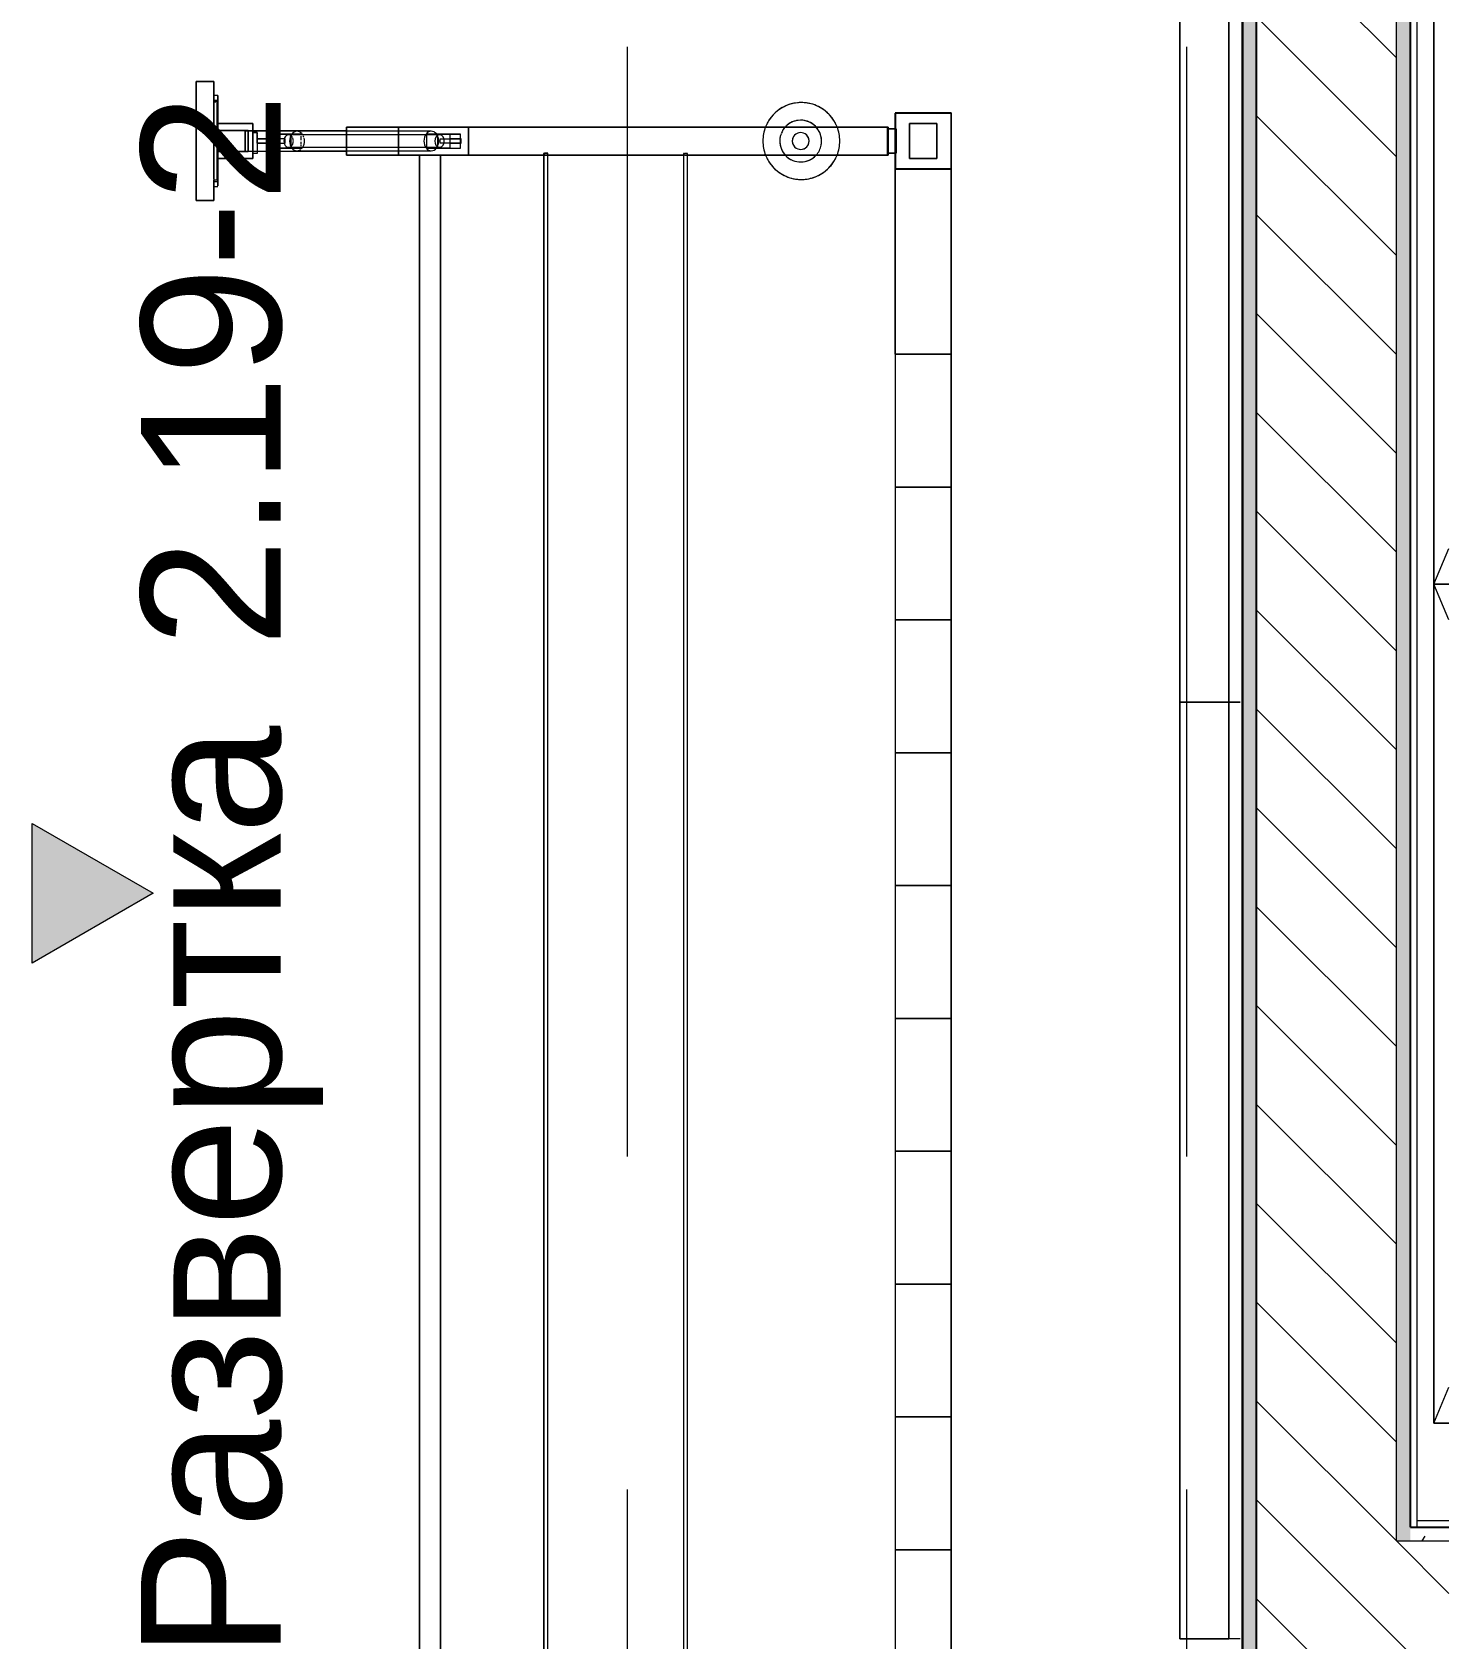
# Model space of a CAD drawing. Header units: millimetres. Extents: x 855 to 80408, y -1987 to 27400.
# Drawn here: x 34170 to 36197, y 18660 to 20958 of the extents above; entities that cross this region are included whole.
import ezdxf

# ---------------------------------------------------------------- set-up
doc = ezdxf.new("R2010")
doc.units = ezdxf.units.MM
doc.linetypes.add('Осевая', pattern=[3175, 635, -476.25, 1587.5, -476.25])
for name, color, linetype, lineweight in [('0-1', 7, 'Continuous', 9), ('A-WALL', 7, 'Continuous', 9), ('G-ANNO-SYMB', 7, 'Continuous', 9), ('I-WALL', 7, 'Continuous', 9), ('Оси-2', 7, 'Осевая', 9)]:
    doc.layers.add(name, color=color, linetype=linetype, lineweight=lineweight)
for name, color, linetype, lineweight, true_color in [('A-WALL-1', 7, 'Continuous', 25, 0x3c3c3c), ('A-WALL-FNSH-2', 7, 'Continuous', 13, 0x3c3c3c), ('I-FURN-1', 7, 'Continuous', 9, 0xf0f0f0)]:
    doc.layers.add(name, color=color, linetype=linetype, lineweight=lineweight, true_color=true_color)
doc.styles.add('Arial_1', font='arial.ttf', dxfattribs={"height": 200})
pattern_1 = [(135, (-30638.25, 0), (-70.71068, -70.71068), [])]
pattern_2 = [(0, (-30638.255, 0), (121.92, 30.48), [10.058, -81.382, 10.058, -81.382, -487.68]), (0, (-30638.255, 0), (121.92, 30.48), [-182.88, 10.058, -172.822, 10.058, -81.382, -213.36]), (0, (-30638.255, 0), (121.92, 30.48), [-457.2, 10.058, -50.902, 10.058, -142.342]), (120, (-30592.535, 15.24), (-87.356454, 90.345817), [10.058, -81.382, 10.058, -81.382, -487.68]), (120, (-30592.535, 15.24), (-87.356454, 90.345817), [-182.88, 10.058, -172.822, 10.058, -81.382, -213.36]), (120, (-30592.535, 15.24), (-87.356454, 90.345817), [-457.2, 10.058, -50.902, 10.058, -142.342]), (240, (-30577.295, 76.2), (-34.563546, -120.825817), [10.058, -81.382, 10.058, -81.382, -487.68]), (240, (-30577.295, 76.2), (-34.563546, -120.825817), [-182.88, 10.058, -172.822, 10.058, -81.382, -213.36]), (240, (-30577.295, 76.2), (-34.563546, -120.825817), [-457.2, 10.058, -50.902, 10.058, -142.342])]

# ---------------------------------------------------------------- blocks, each defined once
blk = doc.blocks.new('Шкаф параметрический - 1_37-26355741-План разверток пом_ 2_19_1_ Этаж 2')
at = {"layer": 'I-FURN-1'}
for p, q in [((0, 500), (51.2, 478.7)), ((1200, 500), (0, 500)), ((0, 500), (0, 478.7)), ((0, 478.7), (0, 500)), ((0, 500), (1200, 500)), ((1148.8, 478.7), (1200, 500)), ((1200, 478.7), (1200, 500)), ((1200, 500), (1200, 478.7))]:
    blk.add_line(p, q, dxfattribs=at)
blk = doc.blocks.new('Sports-Recreation_Goals-Nets_Unisport_Handball-goal-with-gas-springs - 5_26-26427024-План разверток пом_ 2_19_1_ Этаж 2')
at = {"layer": '0-1'}
for p, q in [((1475, -25), (1475, -31)), ((1475, -25), (1475, -31)), ((1484.4, -25), (1484.4, -30)), ((1484.4, -25), (1484.4, -30)), ((1595.4, -30), (1595.4, -25)), ((1595.4, -30), (1595.4, -25)), ((1605, -31), (1605, -25)), ((1605, -31), (1605, -25)), ((1531, -132.1), (1531, -289.4)), ((1537, -126.9), (1543, -126.9)), ((1549, -289.4), (1549, -132.1)), ((1526, -144.1), (1526, -289.4)), ((1554, -289.4), (1554, -144.1)), ((1526, -289.4), (1526, -336.2)), ((1531, -289.4), (1531, -348)), ((1549, -348), (1549, -289.4)), ((1554, -336.2), (1554, -289.4)), ((1520, -496.9), (-1520, -496.9)), ((1520, -497), (-1520, -497)), ((-1520, -502.9), (1520, -502.9)), ((-1520, -503), (1520, -503)), ((1522.2, -496.9), (1520, -496.9)), ((1522.5, -497), (1520, -497)), ((1520, -502.9), (1522.2, -502.9)), ((1520, -503), (1522.5, -503)), ((1520, -696.9), (-1520, -696.9)), ((-1520, -702.9), (1520, -702.9)), ((1522.2, -696.9), (1520, -696.9)), ((1520, -702.9), (1522.2, -702.9))]:
    blk.add_line(p, q, dxfattribs=at)
at = {"layer": 'I-FURN-1'}
for p, q in [((1455, -25), (1455, 0)), ((1455, 0), (1455, -25)), ((1455, 0), (1625, 0)), ((1625, 0), (1455, 0)), ((1625, 0), (1625, -25)), ((1625, -25), (1625, 0)), ((1625, -25), (1455, -25)), ((1455, -25), (1481.8, -25)), ((1481.8, -31), (1475.8, -31)), ((1475.8, -31), (1481.8, -31)), ((1481.8, -31), (1475.8, -31)), ((1475.8, -31), (1481.8, -31)), ((1475.8, -31), (1475.8, -31)), ((1481.8, -25), (1484.7, -25)), ((1481.8, -27.2), (1481.8, -25)), ((1481.8, -31), (1481.8, -25)), ((1481.8, -25), (1481.8, -25)), ((1484.7, -25), (1481.8, -25)), ((1481.8, -25), (1484.7, -25)), ((1481.8, -27.2), (1481.8, -25)), ((1481.8, -27.2), (1481.8, -25)), ((1481.8, -25), (1481.8, -25)), ((1484.7, -25), (1481.8, -25)), ((1481.8, -25), (1484.7, -25)), ((1481.8, -29.1), (1481.8, -27.2)), ((1481.8, -29.1), (1481.8, -27.2)), ((1481.8, -29.1), (1481.8, -27.2)), ((1481.8, -31), (1481.8, -29.1)), ((1481.8, -31), (1481.8, -29.1)), ((1481.8, -31), (1481.8, -29.1)), ((1514.9, -31), (1481.8, -31)), ((1481.8, -31), (1514.9, -31)), ((1514.9, -31), (1481.8, -31)), ((1481.8, -31), (1514.9, -31)), ((1484.4, -30), (1485.8, -30)), ((1485.8, -30), (1484.4, -30)), ((1484.4, -30), (1484.4, -30)), ((1485.8, -30), (1484.4, -30)), ((1484.4, -30), (1524.6, -30)), ((1484.4, -30), (1484.4, -30)), ((1485.8, -25), (1594, -25)), ((1594, -25), (1485.8, -25)), ((1485.8, -25), (1594, -25)), ((1594, -25), (1485.8, -25)), ((1515.8, -25), (1485.8, -25)), ((1485.8, -25), (1496.5, -25)), ((1485.8, -25), (1485.8, -25)), ((1539.9, -25), (1485.8, -25)), ((1485.8, -25), (1539.9, -25)), ((1485.8, -25), (1485.8, -25)), ((1485.8, -25), (1594, -25)), ((1485.8, -30), (1496.5, -30)), ((1524.6, -30), (1485.8, -30)), ((1539.9, -30), (1485.8, -30)), ((1496.5, -25), (1515.8, -25)), ((1496.5, -30), (1515.8, -30)), ((1524.9, -31), (1514.9, -31)), ((1514.9, -31), (1524.9, -31)), ((1524.9, -31), (1514.9, -31)), ((1514.9, -31), (1524.9, -31)), ((1524.9, -31), (1514.9, -31)), ((1514.9, -31), (1524.9, -31)), ((1514.9, -31), (1514.9, -81)), ((1514.9, -81), (1514.9, -31)), ((1539.9, -25), (1515.8, -25)), ((1515.8, -25), (1539.9, -25)), ((1515.8, -30), (1524.6, -30)), ((1524.6, -30), (1539.9, -30)), ((1539.9, -30), (1524.6, -30)), ((1524.6, -30), (1539.9, -30)), ((1554.9, -30), (1524.9, -30)), ((1524.9, -30), (1554.9, -30)), ((1524.9, -30), (1524.9, -74)), ((1524.9, -74), (1524.9, -30)), ((1554.9, -30), (1524.9, -30)), ((1524.9, -30), (1554.9, -30)), ((1524.9, -31), (1524.9, -74)), ((1524.9, -74), (1524.9, -31)), ((1554.9, -31), (1524.9, -31)), ((1524.9, -31), (1554.9, -31)), ((1554.9, -31), (1524.9, -31)), ((1524.9, -31), (1554.9, -31)), ((1554.9, -31), (1524.9, -31)), ((1524.9, -31), (1554.9, -31)), ((1539.9, -25), (1564, -25)), ((1564, -25), (1539.9, -25)), ((1539.9, -25), (1594, -25)), ((1583.3, -25), (1539.9, -25)), ((1555.2, -30), (1539.9, -30)), ((1539.9, -30), (1555.2, -30)), ((1555.2, -30), (1539.9, -30)), ((1539.9, -30), (1594, -30)), ((1554.9, -74), (1554.9, -30)), ((1554.9, -30), (1554.9, -74)), ((1554.9, -74), (1554.9, -31)), ((1554.9, -31), (1554.9, -74)), ((1564.9, -31), (1554.9, -31)), ((1554.9, -31), (1564.9, -31)), ((1564.9, -31), (1554.9, -31)), ((1554.9, -31), (1564.9, -31)), ((1564.9, -31), (1554.9, -31)), ((1554.9, -31), (1564.9, -31)), ((1564, -30), (1555.2, -30)), ((1555.2, -30), (1594, -30)), ((1594, -30), (1555.2, -30)), ((1564, -25), (1594, -25)), ((1594, -25), (1564, -25)), ((1594, -30), (1564, -30)), ((1598.2, -31), (1564.9, -31)), ((1564.9, -31), (1598.2, -31)), ((1598.2, -31), (1564.9, -31)), ((1564.9, -31), (1598.2, -31)), ((1564.9, -81), (1564.9, -31)), ((1564.9, -31), (1564.9, -81)), ((1594, -25), (1583.3, -25)), ((1594, -25), (1598.2, -25)), ((1598.2, -25), (1594, -25)), ((1594, -25), (1598.2, -25)), ((1598.2, -25), (1594, -25)), ((1594, -25), (1594, -25)), ((1594, -25), (1600.7, -25)), ((1594, -30), (1594, -30)), ((1598.2, -31), (1598.2, -25)), ((1598.2, -25), (1601.1, -25)), ((1605, -25), (1598.2, -25)), ((1598.2, -25), (1598.2, -31)), ((1598.2, -31), (1598.2, -25)), ((1598.2, -25), (1601.1, -25)), ((1601.1, -25), (1598.2, -25)), ((1598.2, -25), (1598.2, -31)), ((1603.2, -31), (1598.2, -31)), ((1598.2, -31), (1605, -31)), ((1603.2, -31), (1598.2, -31)), ((1598.2, -31), (1603.2, -31)), ((1600.7, -25), (1625, -25)), ((1601.1, -25), (1605, -25)), ((1601.1, -25), (1605, -25)), ((1603.2, -25), (1601.1, -25)), ((1605, -25), (1603.2, -25)), ((1605, -31), (1603.2, -31)), ((1605, -31), (1603.2, -31)), ((1603.2, -31), (1605, -31)), ((1514.9, -81), (1522, -81)), ((1525.3, -81), (1514.9, -81)), ((1522, -80.9), (1524.9, -80.9)), ((1522, -80.9), (1525, -80.9)), ((1522, -86.9), (1522, -81)), ((1522, -86.9), (1522, -81)), ((1522, -81), (1525.3, -81)), ((1524.9, -86.9), (1522, -86.9)), ((1525, -86.9), (1522, -86.9)), ((1554.9, -74), (1524.9, -74)), ((1525, -80.9), (1528.5, -80.9)), ((1525, -80.9), (1528.8, -80.9)), ((1531.4, -86.9), (1525, -86.9)), ((1528.8, -86.9), (1525, -86.9)), ((1554.5, -70), (1525.3, -70)), ((1525.3, -70), (1554.5, -70)), ((1554.5, -70), (1525.3, -70)), ((1525.3, -70), (1554.5, -70)), ((1525.3, -70), (1525.3, -74)), ((1525.3, -70), (1525.3, -74)), ((1525.3, -70), (1525.3, -74)), ((1525.3, -70), (1525.3, -74)), ((1525.3, -74), (1554.5, -74)), ((1525.3, -74), (1554.5, -74)), ((1554.5, -74), (1525.3, -74)), ((1525.3, -74), (1525.3, -214.9)), ((1525.3, -74), (1525.3, -214.9)), ((1525.3, -74), (1525.3, -81)), ((1525.3, -74), (1525.3, -81)), ((1525.3, -81), (1525.3, -82.9)), ((1525.3, -81), (1525.3, -82.9)), ((1554.5, -81), (1525.3, -81)), ((1525.3, -84.1), (1525.3, -86.9)), ((1525.3, -84.1), (1525.3, -86.9)), ((1525.3, -86.9), (1525.3, -214.9)), ((1525.3, -86.9), (1525.3, -214.9)), ((1525.4, -81), (1528.8, -81)), ((1528.5, -80.9), (1549, -80.9)), ((1528.8, -80.9), (1537, -80.9)), ((1528.8, -81), (1548.6, -81)), ((1537, -86.9), (1528.8, -86.9)), ((1537, -86.9), (1531.4, -86.9)), ((1545.2, -80.9), (1537, -80.9)), ((1537, -86.9), (1552, -86.9)), ((1542.6, -86.9), (1537, -86.9)), ((1537, -86.9), (1543, -86.9)), ((1543, -86.9), (1537, -86.9)), ((1537, -86.9), (1537, -111.9)), ((1537, -102.2), (1537, -86.9)), ((1543, -111.9), (1543, -86.9)), ((1543, -86.9), (1543, -102.2)), ((1545.5, -86.9), (1543.1, -86.9)), ((1552, -80.9), (1545.2, -80.9)), ((1549, -86.9), (1545.5, -86.9)), ((1549.5, -81), (1552, -81)), ((1549.9, -80.9), (1552, -80.9)), ((1552, -86.9), (1549.9, -86.9)), ((1552, -86.9), (1552, -81)), ((1552, -81), (1552, -86.9)), ((1552, -81), (1554.5, -81)), ((1554.5, -74), (1554.5, -70)), ((1554.5, -70), (1554.5, -74)), ((1554.5, -74), (1554.5, -70)), ((1554.5, -70), (1554.5, -74)), ((1554.5, -214.9), (1554.5, -74)), ((1554.5, -74), (1554.5, -214.9)), ((1554.5, -81), (1554.5, -74)), ((1554.5, -74), (1554.5, -81)), ((1554.5, -214.9), (1554.5, -81)), ((1554.5, -81), (1554.5, -214.9)), ((1554.5, -81), (1564.9, -81)), ((1564.9, -81), (1554.5, -81)), ((1530, -135), (1530, -102.2)), ((1530, -102.2), (1530, -117.4)), ((1530, -102.2), (1537, -102.2)), ((1537, -111.9), (1537, -102.2)), ((1537, -102.2), (1543, -102.2)), ((1537, -111.9), (1537, -122.6)), ((1537, -111.9), (1537, -122.6)), ((1543, -102.2), (1543, -111.9)), ((1543, -102.2), (1550, -102.2)), ((1543, -126.9), (1543, -111.9)), ((1543, -122.6), (1543, -111.9)), ((1550, -117.4), (1550, -102.2)), ((1550, -102.2), (1550, -135)), ((1530, -117.4), (1530, -136.8)), ((1537, -117.4), (1530, -117.4)), ((1535.4, -135), (1530, -135)), ((1530, -135), (1530, -136.8)), ((1530, -136.8), (1530, -150.1)), ((1530, -136.8), (1530, -150.1)), ((1539.9, -135), (1535.8, -135)), ((1538.6, -117.4), (1537, -117.4)), ((1537, -122.6), (1537, -126.9)), ((1537, -122.6), (1537, -126.9)), ((1544.2, -135), (1540.1, -135)), ((1543, -117.4), (1541.6, -117.4)), ((1550, -117.4), (1543, -117.4)), ((1543, -126.9), (1543, -122.6)), ((1550, -135), (1544.6, -135)), ((1550, -136.8), (1550, -117.4)), ((1550, -135), (1550, -136.8)), ((1550, -136.8), (1550, -150.1)), ((1550, -150.1), (1550, -136.8)), ((1532.8, -150.1), (1534.8, -150.1)), ((1536, -150.1), (1539, -150.1)), ((1541, -150.1), (1543.9, -150.1)), ((1544.8, -150.1), (1546.8, -150.1)), ((1548.2, -150.1), (1550, -150.1)), ((1520, -289.4), (1520, -214.9)), ((1520, -214.9), (1525.3, -214.9)), ((1520, -214.9), (1525.3, -214.9)), ((1520, -214.9), (1520, -289.4)), ((1525.3, -214.9), (1520, -214.9)), ((1520, -214.9), (1560, -214.9)), ((1520, -214.9), (1520, -289.4)), ((1520, -989.9), (1520, -214.9)), ((1554.5, -214.9), (1525.3, -214.9)), ((1525.3, -214.9), (1554.5, -214.9)), ((1554.5, -214.9), (1525.3, -214.9)), ((1530.8, -214.9), (1527.8, -214.9)), ((1527.8, -214.9), (1530.8, -214.9)), ((1527.8, -214.9), (1530.8, -214.9)), ((1527.8, -214.9), (1530.8, -214.9)), ((1533.4, -214.9), (1531.9, -214.9)), ((1531.9, -214.9), (1533.4, -214.9)), ((1531.9, -214.9), (1533.4, -214.9)), ((1531.9, -214.9), (1533.4, -214.9)), ((1540, -214.9), (1534.7, -214.9)), ((1534.7, -214.9), (1540, -214.9)), ((1534.7, -214.9), (1540, -214.9)), ((1534.7, -214.9), (1540, -214.9)), ((1545.1, -214.9), (1541.1, -214.9)), ((1541.1, -214.9), (1545.1, -214.9)), ((1541.1, -214.9), (1545.1, -214.9)), ((1541.1, -214.9), (1545.1, -214.9)), ((1547.7, -214.9), (1546.4, -214.9)), ((1546.4, -214.9), (1547.7, -214.9)), ((1546.4, -214.9), (1547.7, -214.9)), ((1546.4, -214.9), (1547.7, -214.9)), ((1551.4, -214.9), (1549.9, -214.9)), ((1549.9, -214.9), (1551.4, -214.9)), ((1549.9, -214.9), (1551.4, -214.9)), ((1549.9, -214.9), (1551.4, -214.9)), ((1554.5, -214.9), (1560, -214.9)), ((1554.5, -214.9), (1560, -214.9)), ((1560, -214.9), (1554.5, -214.9)), ((1560, -214.9), (1560, -289.4)), ((1560, -289.4), (1560, -214.9)), ((1560, -289.4), (1560, -214.9)), ((1560, -214.9), (1560, -989.9)), ((1520, -319.4), (1520, -289.4)), ((1520, -289.4), (1520, -319.4)), ((1520, -289.4), (1520, -319.4)), ((1560, -289.4), (1520, -289.4)), ((1520, -289.4), (1560, -289.4)), ((1520, -289.4), (1520, -319.4)), ((1520, -389.4), (1520, -289.4)), ((1560, -289.4), (1560, -389.4)), ((1560, -389.4), (1560, -289.4)), ((1560, -389.4), (1560, -289.4)), ((1560, -389.4), (1560, -289.4)), ((1560, -289.4), (1560, -389.4)), ((1520, -319.4), (-1520, -319.4)), ((-1520, -319.4), (1520, -319.4)), ((1520, -349.4), (1520, -319.4)), ((1520, -319.4), (1520, -349.4)), ((1520, -319.4), (1520, -349.4)), ((1520, -319.4), (1520, -349.4)), ((1520, -349.4), (1520, -319.4)), ((1520, -319.4), (1520, -349.4)), ((1530, -362.7), (1530, -330)), ((1530, -330), (1530, -345.1)), ((1530, -330), (1550, -330)), ((1550, -345.1), (1550, -330)), ((1550, -330), (1550, -362.7)), ((-1520, -349.4), (1520, -349.4)), ((1520, -349.4), (-1520, -349.4)), ((1520, -389.4), (1520, -349.4)), ((1520, -349.4), (1520, -389.4)), ((1520, -349.4), (1520, -389.4)), ((1520, -349.4), (1520, -389.4)), ((1530, -345.1), (1530, -377.8)), ((1532, -345.1), (1530, -345.1)), ((1537, -362.7), (1530, -362.7)), ((1530, -362.7), (1530, -377.8)), ((1547.8, -345.1), (1532.2, -345.1)), ((1537, -364.1), (1537, -349.1)), ((1537, -379.1), (1537, -349.1)), ((1537, -349.1), (1543, -349.1)), ((1543, -362.7), (1537, -362.7)), ((1537, -364.1), (1537, -378.7)), ((1543, -349.1), (1543, -364.1)), ((1543, -349.1), (1543, -379.1)), ((1550, -362.7), (1543, -362.7)), ((1543, -378.7), (1543, -364.1)), ((1550, -345.1), (1547.8, -345.1)), ((1550, -377.8), (1550, -345.1)), ((1550, -362.7), (1550, -377.8)), ((1520, -497.4), (1520, -389.4)), ((1520, -389.4), (1520, -497.4)), ((1520, -389.4), (1520, -497.4)), ((1520, -389.4), (1560, -389.4)), ((1560, -389.4), (1520, -389.4)), ((1530, -377.8), (1537, -377.8)), ((1537, -377.8), (1543, -377.8)), ((1537, -378.7), (1537, -379.1)), ((1537, -379.1), (1543, -379.1)), ((1543, -377.8), (1550, -377.8)), ((1543, -379.1), (1543, -378.7)), ((1560, -389.4), (1560, -842.6)), ((1560, -842.6), (1560, -389.4)), ((1560, -989.9), (1560, -389.4)), ((1520, -498.6), (1520, -502.5)), ((1520, -498.6), (1520, -502.5)), ((1520, -502.5), (1520, -498.7)), ((1520, -697.4), (1520, -502.5)), ((1520, -502.5), (1520, -697.4)), ((1520, -502.5), (1520, -697.4)), ((1522.2, -496.9), (1522.2, -498.4)), ((1522.2, -497.4), (1522.2, -496.9)), ((1522.2, -501.5), (1522.2, -498.1)), ((1522.2, -502.9), (1522.2, -498.4)), ((1522.5, -497.4), (1522.5, -498.4)), ((1522.5, -501.5), (1522.5, -498.2)), ((1522.5, -503), (1522.5, -498.4)), ((1520, -702.5), (1520, -698.7)), ((1520, -698.7), (1520, -702.5)), ((1520, -698.7), (1520, -702.5)), ((1520, -842.3), (1520, -702.5)), ((1520, -702.5), (1520, -842.3)), ((1520, -702.5), (1520, -989.9)), ((1522.2, -696.9), (1522.2, -698.4)), ((1522.2, -697.4), (1522.2, -696.9)), ((1522.2, -701.5), (1522.2, -698.2)), ((1522.2, -702.9), (1522.2, -698.4)), ((1520, -884.8), (1520, -844.2)), ((1520, -844.2), (1520, -884.8)), ((1560, -843.2), (1560, -886.5)), ((1560, -886.5), (1560, -843.2)), ((1520, -989), (1520, -886.9)), ((1520, -886.9), (1520, -989)), ((1560, -886.5), (1560, -989)), ((1560, -989), (1560, -886.5)), ((-475, -999.9), (-665, -999.9)), ((-475, -999.9), (-665, -999.9)), ((-475, -1079.9), (-475, -999.9)), ((-475, -999.9), (-475, -1079.9)), ((-285, -999.9), (-475, -999.9)), ((-475, -999.9), (-475, -1079.9)), ((-285, -999.9), (-475, -999.9)), ((-475, -1079.9), (-475, -999.9)), ((-95, -999.9), (-285, -999.9)), ((-285, -999.9), (-285, -1079.9)), ((-95, -999.9), (-285, -999.9)), ((-285, -1079.9), (-285, -999.9)), ((-285, -1079.9), (-285, -999.9)), ((-285, -999.9), (-285, -1079.9)), ((-95, -1079.9), (-95, -999.9)), ((-95, -999.9), (-95, -1079.9)), ((95, -999.9), (-95, -999.9)), ((-95, -999.9), (-95, -1079.9)), ((95, -999.9), (-95, -999.9)), ((-95, -1079.9), (-95, -999.9)), ((285, -999.9), (95, -999.9)), ((95, -999.9), (95, -1079.9)), ((285, -999.9), (95, -999.9)), ((95, -1079.9), (95, -999.9)), ((95, -1079.9), (95, -999.9)), ((95, -999.9), (95, -1079.9)), ((285, -1079.9), (285, -999.9)), ((285, -999.9), (285, -1079.9)), ((475, -999.9), (285, -999.9)), ((285, -999.9), (285, -1079.9)), ((475, -999.9), (285, -999.9)), ((285, -1079.9), (285, -999.9)), ((665, -999.9), (475, -999.9)), ((475, -999.9), (475, -1079.9)), ((665, -999.9), (475, -999.9)), ((475, -1079.9), (475, -999.9)), ((475, -1079.9), (475, -999.9)), ((475, -999.9), (475, -1079.9)), ((665, -1079.9), (665, -999.9)), ((665, -999.9), (665, -1079.9)), ((855, -999.9), (665, -999.9)), ((665, -999.9), (665, -1079.9)), ((855, -999.9), (665, -999.9)), ((665, -1079.9), (665, -999.9)), ((1045, -999.9), (855, -999.9)), ((855, -999.9), (855, -1079.9)), ((1045, -999.9), (855, -999.9)), ((855, -1079.9), (855, -999.9)), ((855, -1079.9), (855, -999.9)), ((855, -999.9), (855, -1079.9)), ((1045, -1079.9), (1045, -999.9)), ((1045, -999.9), (1045, -1079.9)), ((1235, -999.9), (1045, -999.9)), ((1045, -999.9), (1045, -1079.9)), ((1235, -999.9), (1045, -999.9)), ((1045, -1079.9), (1045, -999.9)), ((1579.8, -999.9), (1235, -999.9)), ((1235, -999.9), (1235, -1079.9)), ((1235, -999.9), (1235, -1079.9)), ((1235, -999.9), (1499.8, -999.9)), ((1235, -1079.9), (1235, -999.9)), ((1235, -999.9), (1235, -1079.9)), ((1499.7, -1000.1), (1499.7, -1079.9)), ((1499.7, -1079.9), (1499.7, -1000.1)), ((1499.8, -999.9), (1499.8, -1079.9)), ((1499.8, -999.9), (1499.8, -1079.9)), ((1499.8, -999.9), (1501.8, -999.9)), ((1500, -1079.9), (1500, -1000)), ((1500, -1000), (1500, -1079.9)), ((1500, -1000), (1522.5, -1000)), ((1522.5, -1000), (1500, -1000)), ((1500, -1079.9), (1500, -1000)), ((1500, -1000), (1500, -1079.9)), ((1500, -1000), (1522.5, -1000)), ((1522.5, -1000), (1500, -1000)), ((1500, -1079.9), (1500, -1000)), ((1500, -1000), (1500, -1079.9)), ((1500, -1000), (1522.5, -1000)), ((1522.5, -1000), (1500, -1000)), ((1500, -1079.9), (1500, -1000)), ((1500, -1000), (1500, -1079.9)), ((1500, -1000), (1522.5, -1000)), ((1522.5, -1000), (1500, -1000)), ((1500, -1079.9), (1500, -1000)), ((1500, -1000), (1500, -1079.9)), ((1500, -1000), (1522.5, -1000)), ((1522.5, -1000), (1500, -1000)), ((1500, -1079.9), (1500, -1000)), ((1500, -1000), (1500, -1079.9)), ((1500, -1000), (1522.5, -1000)), ((1522.5, -1000), (1500, -1000)), ((1500, -1079.9), (1500, -1000)), ((1500, -1000), (1500, -1079.9)), ((1500, -1000), (1522.5, -1000)), ((1522.5, -1000), (1500, -1000)), ((1500, -1079.9), (1500, -1000)), ((1500, -1000), (1500, -1079.9)), ((1500, -1000), (1522.5, -1000)), ((1522.5, -1000), (1500, -1000)), ((1522.5, -1000.1), (1500, -1000.1)), ((1500, -1000.1), (1522.5, -1000.1)), ((1501.8, -999.9), (1522.5, -999.9)), ((1560, -989), (1520, -989)), ((1520, -989), (1522.5, -989)), ((1520, -989.9), (1522.5, -989.9)), ((1560, -989.9), (1520, -989.9)), ((1522.5, -989), (1557.5, -989)), ((1557.5, -989), (1522.5, -989)), ((1522.5, -989), (1557.5, -989)), ((1522.5, -989.9), (1522.5, -999.9)), ((1522.5, -999.9), (1522.5, -989.9)), ((1522.5, -989.9), (1557.5, -989.9)), ((1522.5, -989.9), (1557.5, -989.9)), ((1557.5, -989.9), (1522.5, -989.9)), ((1522.5, -989.9), (1522.5, -999.9)), ((1522.5, -999.9), (1522.5, -989.9)), ((1522.5, -999.9), (1557.5, -999.9)), ((1522.5, -999.9), (1522.5, -1001.4)), ((1522.5, -1001.4), (1522.5, -999.9)), ((1522.5, -1000), (1557.5, -1000)), ((1557.5, -1000), (1522.5, -1000)), ((1522.5, -1000), (1557.5, -1000)), ((1557.5, -1000), (1522.5, -1000)), ((1522.5, -1000), (1557.5, -1000)), ((1557.5, -1000), (1522.5, -1000)), ((1522.5, -1000), (1557.5, -1000)), ((1557.5, -1000), (1522.5, -1000)), ((1522.5, -1000), (1557.5, -1000)), ((1557.5, -1000), (1522.5, -1000)), ((1522.5, -1000), (1557.5, -1000)), ((1557.5, -1000), (1522.5, -1000)), ((1522.5, -1000), (1557.5, -1000)), ((1557.5, -1000), (1522.5, -1000)), ((1522.5, -1000), (1557.5, -1000)), ((1557.5, -1000), (1522.5, -1000)), ((1557.5, -1000.1), (1522.5, -1000.1)), ((1522.5, -1000.1), (1557.5, -1000.1)), ((1522.5, -1000.1), (1522.5, -1001.4)), ((1522.5, -1001.4), (1522.5, -1000.1)), ((1522.5, -1001.4), (1557.5, -1001.4)), ((1557.5, -1001.4), (1522.5, -1001.4)), ((1522.5, -1001.4), (1557.5, -1001.4)), ((1557.5, -1001.4), (1522.5, -1001.4)), ((1557.5, -989), (1560, -989)), ((1557.5, -989.9), (1557.5, -999.9)), ((1557.5, -999.9), (1557.5, -989.9)), ((1557.5, -989.9), (1560, -989.9)), ((1557.5, -989.9), (1557.5, -999.9)), ((1557.5, -999.9), (1557.5, -989.9)), ((1557.5, -999.9), (1579.8, -999.9)), ((1557.5, -999.9), (1557.5, -1001.4)), ((1557.5, -1001.4), (1557.5, -999.9)), ((1557.5, -1000), (1579.8, -1000)), ((1579.8, -1000), (1557.5, -1000)), ((1557.5, -1000), (1579.8, -1000)), ((1579.8, -1000), (1557.5, -1000)), ((1557.5, -1000), (1579.8, -1000)), ((1579.8, -1000), (1557.5, -1000)), ((1557.5, -1000), (1579.8, -1000)), ((1579.8, -1000), (1557.5, -1000)), ((1557.5, -1000), (1579.8, -1000)), ((1579.8, -1000), (1557.5, -1000)), ((1557.5, -1000), (1579.8, -1000)), ((1579.8, -1000), (1557.5, -1000)), ((1557.5, -1000), (1579.8, -1000)), ((1579.8, -1000), (1557.5, -1000)), ((1557.5, -1000), (1579.8, -1000)), ((1579.8, -1000), (1557.5, -1000)), ((1579.8, -1000.1), (1557.5, -1000.1)), ((1557.5, -1000.1), (1579.8, -1000.1)), ((1557.5, -1000.1), (1557.5, -1001.4)), ((1557.5, -1001.4), (1557.5, -1000.1)), ((1579.8, -999.9), (1579.8, -1079.9)), ((1579.8, -1000), (1579.8, -1079.9)), ((1579.8, -1079.9), (1579.8, -1000.1)), ((1579.8, -1000.1), (1579.8, -1079.9)), ((1580.1, -1000), (1580.1, -1080)), ((1580.1, -1080), (1580.1, -1000)), ((1580.1, -1000), (1580.1, -1080)), ((1580.1, -1080), (1580.1, -1000)), ((1580.1, -1000), (1580.1, -1080)), ((1580.1, -1080), (1580.1, -1000)), ((1580.1, -1000), (1580.1, -1080)), ((1580.1, -1080), (1580.1, -1000)), ((1580.1, -1000), (1580.1, -1080)), ((1580.1, -1080), (1580.1, -1000)), ((1580.1, -1000), (1580.1, -1080)), ((1580.1, -1080), (1580.1, -1000)), ((1580.1, -1000), (1580.1, -1080)), ((1580.1, -1080), (1580.1, -1000)), ((1580.1, -1000), (1580.1, -1080)), ((1580.1, -1080), (1580.1, -1000)), ((1565, -1020.4), (1515, -1020.4)), ((1515, -1020.4), (1565, -1020.4)), ((1515, -1020.4), (1515, -1059.4)), ((1515, -1059.4), (1515, -1020.4)), ((1565, -1059.4), (1565, -1020.4)), ((1565, -1020.4), (1565, -1059.4)), ((-665, -1079.9), (-475, -1079.9)), ((-475, -1079.9), (-665, -1079.9)), ((-475, -1079.9), (-285, -1079.9)), ((-285, -1079.9), (-475, -1079.9)), ((-285, -1079.9), (-95, -1079.9)), ((-95, -1079.9), (-285, -1079.9)), ((-95, -1079.9), (95, -1079.9)), ((95, -1079.9), (-95, -1079.9)), ((95, -1079.9), (285, -1079.9)), ((285, -1079.9), (95, -1079.9)), ((285, -1079.9), (475, -1079.9)), ((475, -1079.9), (285, -1079.9)), ((475, -1079.9), (665, -1079.9)), ((665, -1079.9), (475, -1079.9)), ((665, -1079.9), (855, -1079.9)), ((855, -1079.9), (665, -1079.9)), ((855, -1079.9), (1045, -1079.9)), ((1045, -1079.9), (855, -1079.9)), ((1045, -1079.9), (1235, -1079.9)), ((1235, -1079.9), (1045, -1079.9)), ((1235, -1079.9), (1579.8, -1079.9)), ((1499.8, -1079.9), (1235, -1079.9)), ((1499.7, -1080.1), (1579.8, -1080.1)), ((1579.8, -1080.1), (1499.7, -1080.1)), ((1501.8, -1079.9), (1500, -1079.9)), ((1580.1, -1080), (1500, -1080)), ((1500, -1080), (1580.1, -1080)), ((1580.1, -1080), (1500, -1080)), ((1500, -1080), (1580.1, -1080)), ((1580.1, -1080), (1500, -1080)), ((1500, -1080), (1580.1, -1080)), ((1580.1, -1080), (1500, -1080)), ((1500, -1080), (1580.1, -1080)), ((1580.1, -1080), (1500, -1080)), ((1500, -1080), (1580.1, -1080)), ((1580.1, -1080), (1500, -1080)), ((1500, -1080), (1580.1, -1080)), ((1580.1, -1080), (1500, -1080)), ((1500, -1080), (1580.1, -1080)), ((1580.1, -1080), (1500, -1080)), ((1500, -1080), (1580.1, -1080)), ((1579.8, -1079.9), (1501.8, -1079.9)), ((1515, -1059.4), (1565, -1059.4)), ((1565, -1059.4), (1515, -1059.4))]:
    blk.add_line(p, q, dxfattribs=at)
for centre, radius, start, end in [((1540, -865.5), 55, 111.5569, 248.4431), ((1540, -865.5), 55, 128.5714, 139.4712), ((1540, -865.5), 55, 119.0854, 128.5714), ((1540, -865.5), 55, 115.7143, 119.0854), ((1540, -865.5), 55, 113.7713, 115.7143), ((1540, -865.5), 55, 111.5569, 113.7713), ((1540, -865.5), 55, 90, 111.551), ((1540, -865.5), 55, 90, 111.551), ((1540, -865.5), 55, 68.4564, 90), ((1540, -865.5), 55, 68.4564, 90), ((1540, -865.5), 55, 66.2287, 68.449), ((1540, -865.5), 55, 291.551, 68.449), ((1540, -865.5), 55, 64.2857, 66.2287), ((1540, -865.5), 55, 60.9146, 64.2857), ((1540, -865.5), 55, 40.5288, 60.9146), ((1540, -865.5), 55, 141.7749, 165.599), ((1539.9, -864.6), 29.9, 134.2412, 227.5143), ((1539.9, -864.6), 29.9, 151.2029, 223.2029), ((1539.9, -864.6), 29.9, 134.2412, 151.2029), ((1539.9, -864.6), 29.9, 90.4595, 134.2412), ((1539.9, -864.6), 29.9, 115.2029, 133.2029), ((1539.9, -864.6), 29.9, 93.4242, 115.2029), ((1539.9, -864.6), 29.9, 79.2029, 90.4595), ((1539.9, -864.6), 29.9, 79.2029, 90.4595), ((1539.9, -864.6), 29.9, 70.169, 79.2029), ((1539.9, -864.6), 29.9, 70.169, 79.2029), ((1539.9, -864.6), 29.9, 46.8853, 68.7254), ((1539.9, -864.6), 29.9, 46.8853, 68.7254), ((1539.9, -864.6), 29.9, 314.9973, 46.8853), ((1539.9, -864.6), 29.9, 43.2029, 46.8853), ((1539.9, -864.6), 29.9, 7.2029, 43.2029), ((1540, -865.5), 55, 38.5714, 40.5288), ((1540, -865.5), 55, 15.2897, 38.2251), ((1540, -865.5), 55, 169.5754, 191.3133), ((1540, -865.5), 55, 167.1429, 169.5754), ((1540, -864.6), 12, 147.9193, 192.9193), ((1540, -864.6), 12, 147.9193, 327.9193), ((1540, -864.6), 12, 192.9193, 208.7212), ((1540, -864.6), 12, 208.7212, 223.0372), ((1540, -864.6), 12, 92.6549, 147.9193), ((1540, -864.6), 12, 102.9193, 147.9193), ((1540, -864.6), 12, 224.6597, 237.9193), ((1540, -864.6), 12, 12.9193, 102.9193), ((1540, -864.6), 12, 75.5324, 87.894), ((1540, -864.6), 12, 272.6549, 327.9193), ((1540, -864.6), 12, 57.9193, 75.5324), ((1540, -864.6), 12, 44.6597, 57.9193), ((1540, -864.6), 12, 31.2764, 43.0372), ((1540, -864.6), 12, 327.9193, 12.9193), ((1540, -864.6), 12, 327.9193, 12.9193), ((1540, -864.6), 12, 12.9193, 28.7212), ((1539.9, -864.6), 29.9, 314.9973, 7.2029), ((1540, -865.5), 55, 12.8571, 15.2897), ((1540, -865.5), 55, 349.5754, 11.3133), ((1540, -865.5), 55, 192.8571, 195.2897), ((1540, -865.5), 55, 195.2897, 218.2251), ((1539.9, -864.6), 29.9, 223.2029, 227.5143), ((1539.9, -864.6), 29.9, 227.5143, 259.2029), ((1539.9, -864.6), 29.9, 227.5143, 259.2029), ((1540, -864.6), 12, 237.9193, 255.5324), ((1539.9, -864.6), 29.9, 259.2029, 314.9973), ((1539.9, -864.6), 29.9, 259.2029, 270.4597), ((1540, -864.6), 12, 255.5324, 267.894), ((1539.9, -864.6), 29.9, 272.5404, 295.2029), ((1539.9, -864.6), 29.9, 295.2029, 313.2029), ((1540, -865.5), 55, 321.7749, 345.599), ((1540, -865.5), 55, 347.1429, 349.5754), ((1540, -865.5), 55, 218.5714, 220.5288), ((1540, -865.5), 55, 220.5288, 240.9146), ((1540, -865.5), 55, 240.9146, 244.2857), ((1540, -865.5), 55, 244.2857, 246.2287), ((1540, -865.5), 55, 246.2287, 248.4431), ((1540, -865.5), 55, 248.449, 270), ((1540, -865.5), 55, 248.449, 270), ((1540, -865.5), 55, 270, 291.5436), ((1540, -865.5), 55, 270, 291.5436), ((1540, -865.5), 55, 291.551, 293.7713), ((1540, -865.5), 55, 293.7713, 295.7143), ((1540, -865.5), 55, 295.7143, 299.0854), ((1540, -865.5), 55, 299.0854, 308.5714), ((1540, -865.5), 55, 308.5714, 319.4712)]:
    blk.add_arc(centre, radius, start, end, dxfattribs=at)
for centre, major_axis, start_param, end_param in [((1540, -144.1), (14, 0), 1.570796, 3.141593), ((1540, -132.1), (-9, 0), 4.712389, 6.730585), ((1540, -132.1), (9, 0), 3.816291, 4.127878), ((1540, -132.1), (9, 0), 4.151538, 4.671421), ((1540, -132.1), (-9, 0), 2.694193, 4.712389), ((1540, -144.1), (14, 0), 0, 1.570796), ((1540, -132.1), (9, 0), 4.755033, 5.271558), ((1540, -132.1), (9, 0), 5.287829, 5.608487), ((1540, -144.1), (14, 0), 3.141593, 3.322848), ((1540, -144.1), (14, 0), 3.33115, 3.491338), ((1540, -144.1), (14, 0), 3.52479, 3.682602), ((1540, -144.1), (14, 0), 3.773369, 3.92419), ((1540, -144.1), (14, 0), 4.136048, 4.397085), ((1540, -144.1), (14, 0), 4.398941, 4.712389), ((1540, -144.1), (14, 0), 4.712389, 5.017501), ((1540, -144.1), (14, 0), 5.098638, 5.252853), ((1540, -144.1), (14, 0), 5.364723, 5.464962), ((1540, -144.1), (14, 0), 5.468063, 5.497787), ((1540, -144.1), (14, 0), 5.564316, 5.872134), ((1540, -144.1), (14, 0), 5.905355, 6.085043), ((1540, -144.1), (14, 0), 6.100402, 6.283185), ((1540, -336.2), (14, 0), 2.356194, 3.926991), ((1540, -336.2), (14, 0), 1.570796, 2.356194), ((1540, -336.2), (14, 0), 3.926991, 4.076093), ((1540, -348), (9, 0), 1.570796, 4.309322), ((1540, -336.2), (14, 0), 0.785398, 1.570796), ((1540, -348), (9, 0), 5.115456, 7.853982), ((1540, -336.2), (14, 0), 5.310407, 5.497787), ((1540, -336.2), (14, 0), 5.517038, 7.068583), ((1540, -336.2), (14, 0), 4.11437, 4.712389), ((1540, -348), (-9, 0), 1.16773, 1.570796), ((1540, -336.2), (14, 0), 4.712389, 5.310407), ((1540, -348), (-9, 0), 1.570796, 1.973863)]:
    blk.add_ellipse(centre, major_axis=major_axis, ratio=0.756193, start_param=start_param, end_param=end_param, dxfattribs=at)
blk = doc.blocks.new('Мат в спортивном зале - Т4-V15-План разверток пом_ 2_19_1_ Этаж 2')
at = {"layer": 'I-FURN-1'}
for p, q in [((881.3, -839.3), (-458.7, -839.3)), ((-458.7, -839.3), (-458.7, -909.3)), ((-458.7, -909.3), (-458.7, -839.3)), ((-458.7, -839.3), (881.3, -839.3)), ((881.3, -909.3), (881.3, -839.3)), ((881.3, -839.3), (881.3, -909.3)), ((-458.7, -925.9), (-458.7, -906.7)), ((-458.7, -909.3), (881.3, -909.3)), ((881.3, -909.3), (-458.7, -909.3)), ((881.3, -906.7), (881.3, -925.9))]:
    blk.add_line(p, q, dxfattribs=at)
blk = doc.blocks.new('Фасад - Марка фасада_Указатель-25386507-План разверток пом_ 2_19_1_ Этаж 2')
at = {"layer": 'G-ANNO-SYMB'}
blk.add_hatch(color=256, dxfattribs=at).paths.add_polyline_path([(-1, 0), (0, 1.732), (1, 0), (0, 0)])
for p, q in [((0, 1.732), (-1, 0)), ((1, 0), (0, 1.732)), ((-1, 0), (0, 0)), ((0, 0), (1, 0))]:
    blk.add_line(p, q, dxfattribs=at)

msp = doc.modelspace()

# ---------------------------------------------------------------- hatches: boundary and pattern name
at = {"layer": 'I-WALL'}
h = msp.add_hatch(dxfattribs=at)
h.set_pattern_fill('FP_13', color=256, style=0, pattern_type=2)
h.set_pattern_definition(pattern_2)
h.paths.add_polyline_path([(36121.7, 18800), (36141.7, 18800), (36141.7, 24050), (36129.7, 24050), (36129.7, 24020), (36121.7, 24020), (36121.7, 19126)])
h.paths.add_polyline_path([(36141.7, 25950), (36141.7, 26880), (36121.7, 26880), (36121.7, 25980), (36129.7, 25980), (36129.7, 25950)])
h = msp.add_hatch(dxfattribs=at)
h.set_pattern_fill('FP_1', color=256, style=0, pattern_type=2)
h.set_pattern_definition(pattern_1)
h.paths.add_polyline_path([(36121.7, 12300), (36121.7, 15175), (35921.7, 15175), (35921.7, 12300)])
h.paths.add_polyline_path([(36121.7, 16625), (36121.7, 22700), (35921.7, 22700), (35921.7, 16625)])
h.paths.add_polyline_path([(36121.7, 23300), (36121.7, 24050), (35921.7, 24050), (35921.7, 23300)])
h.paths.add_polyline_path([(35921.7, 25950), (36121.7, 25950), (36121.7, 26500), (35921.7, 26500), (35921.7, 25980)])
h = msp.add_hatch(dxfattribs=at)
h.set_pattern_fill('FP_13', color=256, style=0, pattern_type=2)
h.set_pattern_definition(pattern_2)
h.paths.add_polyline_path([(35921.7, 17300), (35921.7, 22700), (35901.7, 22700), (35901.7, 17300)])
h = msp.add_hatch(dxfattribs=at)
h.set_pattern_fill('FP_1', color=256, style=0, pattern_type=2)
h.set_pattern_definition(pattern_1)
h.paths.add_polyline_path([(36121.7, 18600), (36196.7, 18600), (36196.7, 18800), (36121.7, 18800)])
h = msp.add_hatch(dxfattribs=at)
h.set_pattern_fill('FP_13', color=256, style=0, pattern_type=2)
h.set_pattern_definition(pattern_2)
h.paths.add_polyline_path([(36141.7, 18800), (36196.7, 18800), (36196.7, 18820), (36141.7, 18820)])

# ---------------------------------------------------------------- linework, layer by layer
at = {"layer": 'A-WALL'}
for q in [(36121.7, 22700), (36196.7, 18800)]:
    msp.add_line((36121.7, 18800), q, dxfattribs=at)
at = {"layer": 'A-WALL-1'}
for p, q in [((36141.7, 18820), (36141.7, 24050)), ((35921.7, 16700), (35921.7, 22700)), ((35901.7, 17320), (35901.7, 22680)), ((36141.7, 18820), (36196.7, 18820))]:
    msp.add_line(p, q, dxfattribs=at)
at = {"layer": 'A-WALL-FNSH-2'}
for p, q in [((36150.7, 24050), (36150.7, 18820)), ((35900.7, 22679), (35900.7, 17321)), ((36196.7, 18829), (36150.7, 18829))]:
    msp.add_line(p, q, dxfattribs=at)
at = {"layer": 'Оси-2'}
for p, q in [((35021.7, 11888.7), (35021.7, 24898.1)), ((35821.7, 11888.7), (35821.7, 24898.1))]:
    msp.add_line(p, q, dxfattribs=at)

# ---------------------------------------------------------------- block references
at = {"layer": 'G-ANNO-SYMB', "extrusion": (0, 0, -1), "xscale": 99.99999999999993, "yscale": 99.99999999999993, "zscale": 99.99999999999993, "rotation": 90.00000000000001}
msp.add_blockref('Фасад - Марка фасада_Указатель-25386507-План разверток пом_ 2_19_1_ Этаж 2', (-34169.9, 19726.5), dxfattribs=at)
at = {"layer": 'I-FURN-1'}
for name, p, rotation in [('Шкаф параметрический - 1_37-26355741-План разверток пом_ 2_19_1_ Этаж 2', (36675.3, 20168.6), 90.00000000000038), ('Мат в спортивном зале - Т4-V15-План разверток пом_ 2_19_1_ Этаж 2', (34972.4, 20458.7), 89.99999999999984), ('Sports-Recreation_Goals-Nets_Unisport_Handball-goal-with-gas-springs - 5_26-26427024-План разверток пом_ 2_19_1_ Этаж 2', (34404.8, 19262.5), 89.99999999999993), ('Шкаф параметрический - 1_37-26355741-План разверток пом_ 2_19_1_ Этаж 2', (36675.3, 18968.6), 90.00000000000038), ('Мат в спортивном зале - Т4-V15-План разверток пом_ 2_19_1_ Этаж 2', (34972.4, 19118.7), 89.99999999999984)]:
    msp.add_blockref(name, p, dxfattribs=dict(at, rotation=rotation))

# ---------------------------------------------------------------- texts
at = {"layer": 'G-ANNO-SYMB', "char_height": 200, "attachment_point": 1, "rotation": 90, "style": 'Arial_1'}
for s, insert, width in [(' 2.19-2', (34325.7, 20001), 1074.261), ('Развертка', (34325.7, 18631.7), 1659.493)]:
    msp.add_mtext(s, dxfattribs=dict(at, insert=insert, width=width))

doc.saveas('drawing.dxf')
